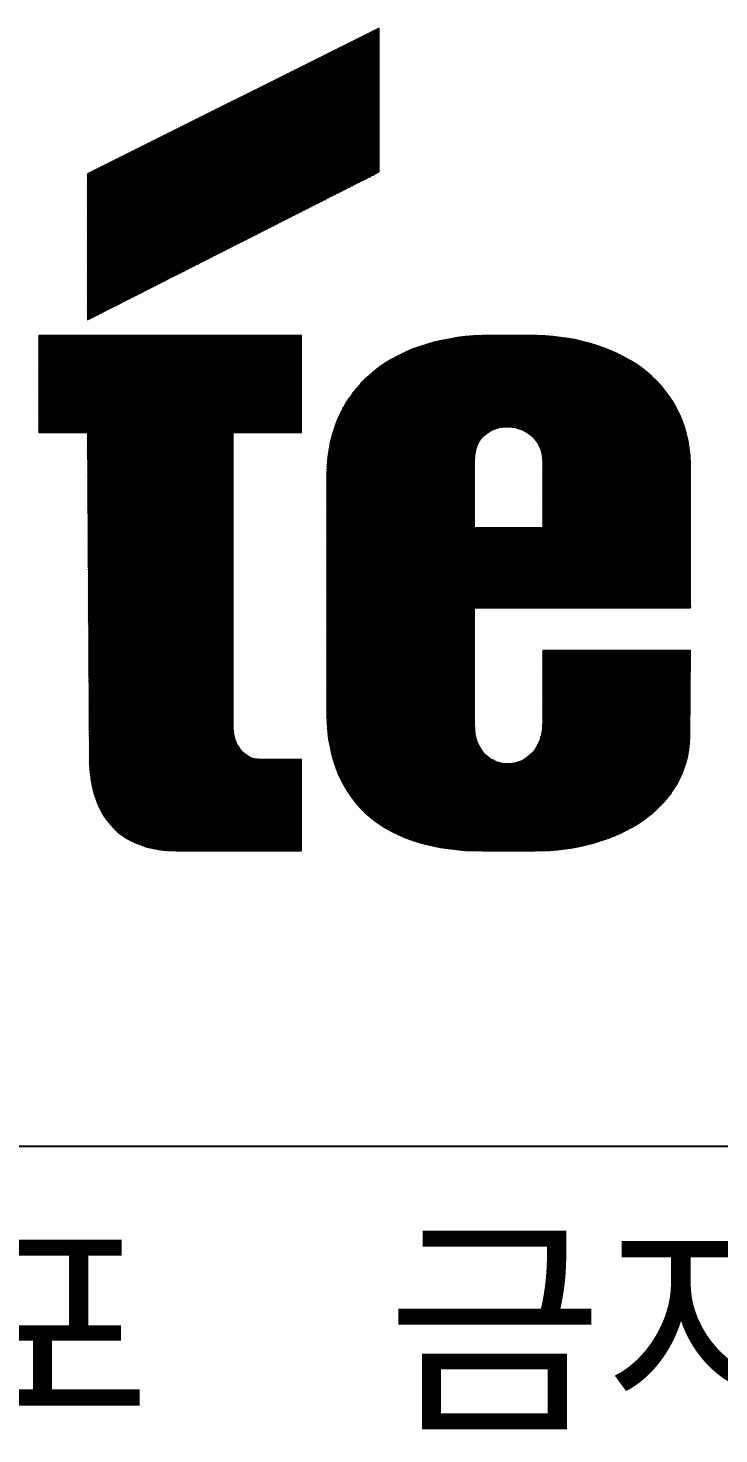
# Model space of a CAD drawing. Header units: millimetres. Extents: x 602 to 1213, y -129 to 311.
# Drawn here: x 1039.39 to 1046.6, y -119.76 to -105.08 of the extents above; entities that cross this region are included whole.
import ezdxf

# ---------------------------------------------------------------- set-up
doc = ezdxf.new("R2010")
doc.units = ezdxf.units.MM
doc.styles.add('ROMANS', font='txt', dxfattribs={"height": 0.2})

msp = doc.modelspace()

# ---------------------------------------------------------------- hatches: boundary and pattern name
h = msp.add_hatch()
h.set_pattern_fill('ANSI31', color=256, scale=0.1, style=0)
h.set_pattern_definition([(45, (534.608571, 63.55008), (-0.00883883476, 0.00883883476), [])])
h.paths.add_polyline_path([(1046.303, -109.624), (1046.298, -109.543), (1046.29, -109.465), (1046.277, -109.389), (1046.26, -109.315), (1046.241, -109.244), (1046.216, -109.174), (1046.188, -109.108), (1046.156, -109.044), (1046.122, -108.983), (1046.084, -108.925), (1046.042, -108.869), (1045.998, -108.814), (1045.95, -108.763), (1045.9, -108.715), (1045.847, -108.669), (1045.791, -108.624), (1045.733, -108.583), (1045.672, -108.545), (1045.609, -108.51), (1045.543, -108.477), (1045.475, -108.446), (1045.406, -108.417), (1045.335, -108.393), (1045.26, -108.37), (1045.186, -108.35), (1045.108, -108.332), (1045.031, -108.318), (1044.95, -108.305), (1044.869, -108.297), (1044.786, -108.29), (1044.703, -108.285), (1044.617, -108.284), (1044.213, -108.284), (1044.123, -108.285), (1044.036, -108.29), (1043.951, -108.297), (1043.867, -108.308), (1043.784, -108.322), (1043.703, -108.337), (1043.624, -108.356), (1043.546, -108.378), (1043.47, -108.403), (1043.398, -108.429), (1043.327, -108.46), (1043.257, -108.494), (1043.191, -108.528), (1043.127, -108.568), (1043.064, -108.609), (1043.006, -108.654), (1042.95, -108.702), (1042.895, -108.751), (1042.846, -108.804), (1042.798, -108.86), (1042.755, -108.918), (1042.713, -108.979), (1042.675, -109.044), (1042.642, -109.112), (1042.611, -109.181), (1042.585, -109.254), (1042.561, -109.328), (1042.542, -109.408), (1042.527, -109.489), (1042.515, -109.571), (1042.509, -109.657), (1042.505, -109.746), (1042.505, -112.245), (1042.509, -112.331), (1042.515, -112.416), (1042.525, -112.497), (1042.54, -112.576), (1042.556, -112.652), (1042.576, -112.725), (1042.599, -112.796), (1042.626, -112.864), (1042.656, -112.928), (1042.689, -112.991), (1042.725, -113.05), (1042.765, -113.108), (1042.806, -113.163), (1042.852, -113.214), (1042.9, -113.262), (1042.951, -113.308), (1043.004, -113.351), (1043.062, -113.392), (1043.122, -113.43), (1043.183, -113.465), (1043.249, -113.497), (1043.317, -113.526), (1043.386, -113.553), (1043.459, -113.578), (1043.535, -113.597), (1043.613, -113.616), (1043.694, -113.632), (1043.776, -113.644), (1043.861, -113.654), (1043.948, -113.662), (1044.039, -113.665), (1044.13, -113.667), (1044.679, -113.667), (1044.758, -113.665), (1044.837, -113.662), (1044.915, -113.655), (1044.993, -113.647), (1045.069, -113.635), (1045.143, -113.621), (1045.217, -113.604), (1045.29, -113.586), (1045.361, -113.564), (1045.429, -113.541), (1045.497, -113.515), (1045.563, -113.487), (1045.626, -113.455), (1045.687, -113.422), (1045.746, -113.388), (1045.803, -113.349), (1045.857, -113.31), (1045.908, -113.269), (1045.958, -113.226), (1046.004, -113.179), (1046.047, -113.131), (1046.087, -113.082), (1046.123, -113.029), (1046.158, -112.974), (1046.188, -112.92), (1046.214, -112.86), (1046.237, -112.801), (1046.257, -112.74), (1046.274, -112.675), (1046.285, -112.611), (1046.292, -112.543), (1046.295, -112.474), (1046.303, -111.574), (1044.76, -111.574), (1044.76, -112.326), (1044.757, -112.408), (1044.737, -112.496), (1044.705, -112.572), (1044.666, -112.631), (1044.604, -112.689), (1044.541, -112.727), (1044.477, -112.75), (1044.403, -112.761), (1044.328, -112.754), (1044.264, -112.734), (1044.201, -112.7), (1044.147, -112.652), (1044.101, -112.586), (1044.073, -112.52), (1044.052, -112.428), (1044.049, -112.346), (1044.049, -109.584), (1044.051, -109.529), (1044.069, -109.447), (1044.103, -109.379), (1044.141, -109.332), (1044.204, -109.285), (1044.258, -109.26), (1044.315, -109.245), (1044.387, -109.237), (1044.461, -109.244), (1044.521, -109.26), (1044.583, -109.288), (1044.643, -109.33), (1044.687, -109.377), (1044.722, -109.429), (1044.751, -109.505), (1044.76, -109.576), (1044.76, -110.295), (1044.049, -110.295), (1044.049, -111.128), (1046.303, -111.128)])
h.paths.add_polyline_path([(1041.53, -109.3), (1042.242, -109.3), (1042.242, -108.284), (1039.5, -108.284), (1039.5, -109.3), (1040.008, -109.3), (1040.028, -112.692), (1040.029, -112.754), (1040.033, -112.816), (1040.038, -112.873), (1040.046, -112.93), (1040.056, -112.983), (1040.067, -113.034), (1040.081, -113.083), (1040.097, -113.131), (1040.114, -113.176), (1040.133, -113.219), (1040.155, -113.26), (1040.178, -113.3), (1040.203, -113.336), (1040.229, -113.371), (1040.257, -113.404), (1040.287, -113.434), (1040.317, -113.464), (1040.35, -113.49), (1040.385, -113.515), (1040.419, -113.538), (1040.457, -113.558), (1040.495, -113.578), (1040.535, -113.594), (1040.576, -113.609), (1040.618, -113.624), (1040.661, -113.635), (1040.705, -113.644), (1040.75, -113.652), (1040.796, -113.659), (1040.844, -113.664), (1040.892, -113.665), (1040.942, -113.667), (1042.242, -113.667), (1042.242, -112.712), (1041.791, -112.71), (1041.748, -112.71), (1041.713, -112.695), (1041.687, -112.685), (1041.625, -112.637), (1041.58, -112.574), (1041.548, -112.505), (1041.533, -112.439), (1041.53, -112.388)])
h.paths.add_polyline_path([(1039.274, -112.31), (1039.276, -112.224), (1039.276, -109.646), (1039.274, -109.573), (1039.267, -109.503), (1039.256, -109.434), (1039.239, -109.365), (1039.219, -109.298), (1039.196, -109.232), (1039.168, -109.17), (1039.137, -109.107), (1039.102, -109.047), (1039.064, -108.988), (1039.023, -108.93), (1038.978, -108.875), (1038.932, -108.822), (1038.881, -108.771), (1038.829, -108.722), (1038.773, -108.675), (1038.717, -108.631), (1038.657, -108.588), (1038.596, -108.548), (1038.532, -108.512), (1038.467, -108.477), (1038.401, -108.444), (1038.333, -108.416), (1038.266, -108.388), (1038.195, -108.365), (1038.125, -108.343), (1038.054, -108.327), (1037.981, -108.312), (1037.909, -108.3), (1037.838, -108.292), (1037.765, -108.285), (1037.692, -108.284), (1037.104, -108.284), (1037.015, -108.287), (1036.927, -108.292), (1036.843, -108.3), (1036.758, -108.313), (1036.677, -108.33), (1036.598, -108.348), (1036.522, -108.371), (1036.448, -108.396), (1036.375, -108.424), (1036.304, -108.456), (1036.236, -108.49), (1036.172, -108.527), (1036.109, -108.566), (1036.048, -108.608), (1035.99, -108.651), (1035.935, -108.697), (1035.882, -108.746), (1035.834, -108.796), (1035.786, -108.849), (1035.744, -108.903), (1035.704, -108.96), (1035.666, -109.017), (1035.633, -109.077), (1035.601, -109.136), (1035.573, -109.199), (1035.548, -109.264), (1035.529, -109.328), (1035.51, -109.393), (1035.497, -109.46), (1035.487, -109.528), (1035.481, -109.596), (1035.477, -109.665), (1037.001, -109.543), (1037.004, -109.491), (1037.023, -109.429), (1037.052, -109.375), (1037.11, -109.312), (1037.183, -109.273), (1037.255, -109.249), (1037.307, -109.241), (1037.368, -109.238), (1037.448, -109.246), (1037.487, -109.259), (1037.526, -109.271), (1037.603, -109.312), (1037.66, -109.373), (1037.692, -109.427), (1037.71, -109.495), (1037.712, -109.543), (1037.712, -112.388), (1037.71, -112.452), (1037.691, -112.548), (1037.66, -112.616), (1037.615, -112.682), (1037.561, -112.733), (1037.504, -112.767), (1037.441, -112.79), (1037.357, -112.802), (1037.273, -112.79), (1037.217, -112.769), (1037.154, -112.734), (1037.098, -112.682), (1037.052, -112.614), (1037.024, -112.547), (1037.004, -112.458), (1037.001, -112.388), (1037.001, -109.543), (1035.477, -109.665), (1035.477, -112.285), (1035.481, -112.369), (1035.489, -112.452), (1035.502, -112.531), (1035.519, -112.607), (1035.542, -112.682), (1035.568, -112.753), (1035.6, -112.821), (1035.634, -112.887), (1035.674, -112.951), (1035.715, -113.011), (1035.762, -113.069), (1035.81, -113.125), (1035.861, -113.178), (1035.915, -113.227), (1035.973, -113.275), (1036.031, -113.32), (1036.092, -113.361), (1036.155, -113.401), (1036.22, -113.437), (1036.286, -113.47), (1036.352, -113.502), (1036.42, -113.531), (1036.489, -113.556), (1036.558, -113.579), (1036.628, -113.601), (1036.697, -113.617), (1036.767, -113.632), (1036.834, -113.645), (1036.904, -113.655), (1036.972, -113.662), (1037.038, -113.665), (1037.104, -113.667), (1037.59, -113.667), (1037.677, -113.664), (1037.765, -113.657), (1037.849, -113.649), (1037.934, -113.637), (1038.016, -113.624), (1038.095, -113.606), (1038.175, -113.586), (1038.251, -113.564), (1038.327, -113.538), (1038.4, -113.51), (1038.471, -113.48), (1038.538, -113.445), (1038.605, -113.411), (1038.667, -113.371), (1038.729, -113.33), (1038.788, -113.285), (1038.843, -113.239), (1038.895, -113.189), (1038.945, -113.136), (1038.993, -113.082), (1039.036, -113.026), (1039.076, -112.964), (1039.114, -112.902), (1039.147, -112.837), (1039.176, -112.769), (1039.203, -112.7), (1039.224, -112.627), (1039.243, -112.551), (1039.257, -112.474), (1039.267, -112.393)])
h.paths.add_polyline_path([(1034.99, -111.209), (1034.988, -111.156), (1034.983, -111.107), (1034.977, -111.057), (1034.965, -111.009), (1034.95, -110.963), (1034.934, -110.918), (1034.914, -110.877), (1034.892, -110.836), (1034.866, -110.796), (1034.839, -110.758), (1034.808, -110.722), (1034.777, -110.687), (1034.742, -110.654), (1034.706, -110.622), (1034.666, -110.593), (1034.625, -110.565), (1034.582, -110.538), (1034.537, -110.512), (1034.491, -110.488), (1034.443, -110.465), (1034.393, -110.446), (1034.342, -110.426), (1034.291, -110.409), (1034.236, -110.393), (1034.182, -110.378), (1034.125, -110.365), (1034.069, -110.353), (1034.011, -110.341), (1033.952, -110.333), (1033.892, -110.326), (1033.833, -110.32), (1033.772, -110.315), (1033.833, -110.31), (1033.892, -110.302), (1033.952, -110.292), (1034.011, -110.279), (1034.069, -110.262), (1034.125, -110.244), (1034.182, -110.222), (1034.236, -110.199), (1034.291, -110.174), (1034.342, -110.146), (1034.393, -110.117), (1034.443, -110.085), (1034.491, -110.05), (1034.537, -110.014), (1034.582, -109.976), (1034.625, -109.936), (1034.666, -109.895), (1034.706, -109.852), (1034.742, -109.809), (1034.777, -109.763), (1034.808, -109.715), (1034.839, -109.665), (1034.866, -109.616), (1034.892, -109.565), (1034.914, -109.512), (1034.934, -109.459), (1034.95, -109.403), (1034.965, -109.348), (1034.977, -109.292), (1034.983, -109.234), (1034.988, -109.176), (1034.99, -109.117), (1034.99, -108.67), (1034.988, -108.601), (1034.983, -108.535), (1034.975, -108.469), (1034.963, -108.406), (1034.949, -108.345), (1034.929, -108.284), (1034.907, -108.226), (1034.882, -108.168), (1034.854, -108.113), (1034.823, -108.06), (1034.788, -108.011), (1034.75, -107.961), (1034.709, -107.913), (1034.664, -107.869), (1034.618, -107.826), (1034.567, -107.786), (1034.514, -107.746), (1034.458, -107.71), (1034.398, -107.677), (1034.335, -107.644), (1034.271, -107.614), (1034.203, -107.588), (1034.132, -107.563), (1034.058, -107.54), (1033.98, -107.52), (1033.901, -107.502), (1033.818, -107.487), (1033.734, -107.475), (1033.646, -107.465), (1033.555, -107.457), (1033.461, -107.454), (1033.365, -107.452), (1031.071, -107.452), (1031.071, -113.667), (1032.635, -113.667), (1032.635, -108.325), (1032.96, -108.325), (1033.055, -108.332), (1033.164, -108.375), (1033.26, -108.451), (1033.316, -108.523), (1033.35, -108.576), (1033.38, -108.636), (1033.405, -108.698), (1033.428, -108.765), (1033.444, -108.832), (1033.458, -108.905), (1033.468, -108.978), (1033.473, -109.052), (1033.474, -109.127), (1033.473, -109.203), (1033.466, -109.277), (1033.454, -109.35), (1033.439, -109.421), (1033.421, -109.49), (1033.398, -109.556), (1033.372, -109.619), (1033.342, -109.679), (1033.307, -109.731), (1033.249, -109.807), (1033.162, -109.876), (1033.052, -109.922), (1032.96, -109.93), (1032.635, -109.93), (1032.635, -110.824), (1033.02, -110.824), (1033.059, -110.824), (1033.096, -110.834), (1033.145, -110.847), (1033.216, -110.888), (1033.248, -110.917), (1033.273, -110.938), (1033.302, -110.973), (1033.323, -110.998), (1033.349, -111.037), (1033.37, -111.07), (1033.388, -111.11), (1033.4, -111.135), (1033.41, -111.161), (1033.429, -111.208), (1033.436, -111.241), (1033.445, -111.269), (1033.454, -111.321), (1033.459, -111.348), (1033.466, -111.401), (1033.466, -111.427), (1033.468, -111.452), (1033.468, -113.667), (1034.99, -113.667)])

# ---------------------------------------------------------------- linework, layer by layer
at = {"color": 1, "lineweight": 0}
for p, q in [((1043.054, -105.075), (1040.008, -106.598)), ((1043.054, -106.578), (1043.054, -105.075)), ((1040.008, -108.122), (1043.054, -106.578)), ((1040.008, -106.598), (1040.008, -108.122)), ((1040.008, -106.598), (1040.008, -106.598))]:
    msp.add_line(p, q, dxfattribs=at)
at = {"color": 1}
for p, q in [((1040.008, -108.105), (1043.022, -105.092)), ((1040.011, -108.12), (1043.054, -105.077)), ((1040.047, -108.102), (1043.054, -105.095)), ((1040.008, -108.088), (1042.986, -105.109)), ((1040.008, -108.07), (1042.951, -105.127)), ((1040.008, -108.052), (1042.916, -105.145)), ((1040.008, -108.035), (1042.88, -105.162)), ((1040.008, -108.017), (1042.845, -105.18)), ((1040.008, -107.999), (1042.81, -105.198)), ((1040.008, -107.982), (1042.774, -105.215)), ((1040.008, -107.964), (1042.739, -105.233)), ((1040.008, -107.946), (1042.704, -105.251)), ((1040.082, -108.084), (1043.054, -105.112)), ((1040.118, -108.066), (1043.054, -105.13)), ((1040.154, -108.047), (1043.054, -105.148)), ((1040.19, -108.029), (1043.054, -105.165)), ((1040.226, -108.011), (1043.054, -105.183)), ((1040.262, -107.993), (1043.054, -105.201)), ((1040.298, -107.975), (1043.054, -105.218)), ((1040.333, -107.957), (1043.054, -105.236)), ((1040.369, -107.938), (1043.054, -105.254)), ((1040.008, -107.929), (1042.668, -105.268)), ((1040.008, -107.911), (1042.633, -105.286)), ((1040.008, -107.893), (1042.598, -105.304)), ((1040.008, -107.876), (1042.562, -105.321)), ((1040.008, -107.858), (1042.527, -105.339)), ((1040.008, -107.84), (1042.492, -105.357)), ((1040.008, -107.823), (1042.456, -105.374)), ((1040.008, -107.805), (1042.421, -105.392)), ((1040.405, -107.92), (1043.054, -105.271)), ((1040.441, -107.902), (1043.054, -105.289)), ((1040.477, -107.884), (1043.054, -105.307)), ((1040.513, -107.866), (1043.054, -105.324)), ((1040.548, -107.848), (1043.054, -105.342)), ((1040.584, -107.829), (1043.054, -105.36)), ((1040.62, -107.811), (1043.054, -105.377)), ((1040.656, -107.793), (1043.054, -105.395)), ((1040.008, -107.787), (1042.386, -105.41)), ((1040.008, -107.77), (1042.35, -105.427)), ((1040.008, -107.752), (1042.315, -105.445)), ((1040.008, -107.734), (1042.279, -105.463)), ((1040.008, -107.717), (1042.244, -105.48)), ((1040.008, -107.699), (1042.209, -105.498)), ((1040.008, -107.681), (1042.173, -105.515)), ((1040.008, -107.663), (1042.138, -105.533)), ((1040.692, -107.775), (1043.054, -105.413)), ((1040.728, -107.757), (1043.054, -105.431)), ((1040.763, -107.739), (1043.054, -105.448)), ((1040.799, -107.721), (1043.054, -105.466)), ((1040.835, -107.702), (1043.054, -105.484)), ((1040.871, -107.684), (1043.054, -105.501)), ((1040.907, -107.666), (1043.054, -105.519)), ((1040.943, -107.648), (1043.054, -105.537)), ((1040.008, -107.646), (1042.103, -105.551)), ((1040.008, -107.628), (1042.067, -105.568)), ((1040.008, -107.61), (1042.032, -105.586)), ((1040.008, -107.593), (1041.997, -105.604)), ((1040.008, -107.575), (1041.961, -105.621)), ((1040.008, -107.557), (1041.926, -105.639)), ((1040.008, -107.54), (1041.891, -105.657)), ((1040.008, -107.522), (1041.855, -105.674)), ((1040.008, -107.504), (1041.82, -105.692)), ((1040.979, -107.63), (1043.054, -105.554)), ((1041.014, -107.612), (1043.054, -105.572)), ((1041.05, -107.593), (1043.054, -105.59)), ((1041.086, -107.575), (1043.054, -105.607)), ((1041.122, -107.557), (1043.054, -105.625)), ((1041.158, -107.539), (1043.054, -105.643)), ((1041.194, -107.521), (1043.054, -105.66)), ((1041.229, -107.503), (1043.054, -105.678)), ((1041.265, -107.484), (1043.054, -105.696)), ((1040.008, -107.487), (1041.785, -105.71)), ((1040.008, -107.469), (1041.749, -105.727)), ((1040.008, -107.451), (1041.714, -105.745)), ((1040.008, -107.434), (1041.679, -105.763)), ((1040.008, -107.416), (1041.643, -105.78)), ((1040.008, -107.398), (1041.608, -105.798)), ((1040.008, -107.381), (1041.573, -105.816)), ((1040.008, -107.363), (1041.537, -105.833)), ((1041.301, -107.466), (1043.054, -105.713)), ((1041.337, -107.448), (1043.054, -105.731)), ((1041.373, -107.43), (1043.054, -105.749)), ((1041.409, -107.412), (1043.054, -105.766)), ((1041.444, -107.394), (1043.054, -105.784)), ((1041.48, -107.375), (1043.054, -105.802)), ((1041.516, -107.357), (1043.054, -105.819)), ((1041.552, -107.339), (1043.054, -105.837)), ((1040.008, -107.345), (1041.502, -105.851)), ((1040.008, -107.328), (1041.467, -105.869)), ((1040.008, -107.31), (1041.431, -105.886)), ((1040.008, -107.292), (1041.396, -105.904)), ((1040.008, -107.275), (1041.361, -105.922)), ((1040.008, -107.257), (1041.325, -105.939)), ((1040.008, -107.239), (1041.29, -105.957)), ((1040.008, -107.222), (1041.255, -105.975)), ((1041.588, -107.321), (1043.054, -105.855)), ((1041.624, -107.303), (1043.054, -105.872)), ((1041.66, -107.285), (1043.054, -105.89)), ((1041.695, -107.266), (1043.054, -105.908)), ((1041.731, -107.248), (1043.054, -105.926)), ((1041.767, -107.23), (1043.054, -105.943)), ((1041.803, -107.212), (1043.054, -105.961)), ((1041.839, -107.194), (1043.054, -105.979)), ((1040.008, -107.204), (1041.219, -105.992)), ((1040.008, -107.186), (1041.184, -106.01)), ((1040.008, -107.169), (1041.149, -106.028)), ((1040.008, -107.151), (1041.113, -106.045)), ((1040.008, -107.133), (1041.078, -106.063)), ((1040.008, -107.115), (1041.043, -106.081)), ((1040.008, -107.098), (1041.007, -106.098)), ((1040.008, -107.08), (1040.972, -106.116)), ((1040.008, -107.062), (1040.937, -106.134)), ((1041.875, -107.176), (1043.054, -105.996)), ((1041.91, -107.157), (1043.054, -106.014)), ((1041.946, -107.139), (1043.054, -106.032)), ((1041.982, -107.121), (1043.054, -106.049)), ((1042.018, -107.103), (1043.054, -106.067)), ((1042.054, -107.085), (1043.054, -106.085)), ((1042.09, -107.067), (1043.054, -106.102)), ((1042.125, -107.048), (1043.054, -106.12)), ((1040.008, -107.045), (1040.901, -106.151)), ((1040.008, -107.027), (1040.866, -106.169)), ((1040.008, -107.009), (1040.831, -106.187)), ((1040.008, -106.992), (1040.795, -106.204)), ((1040.008, -106.974), (1040.76, -106.222)), ((1040.008, -106.956), (1040.725, -106.239)), ((1040.008, -106.939), (1040.689, -106.257)), ((1040.008, -106.921), (1040.654, -106.275)), ((1042.161, -107.03), (1043.054, -106.138)), ((1042.197, -107.012), (1043.054, -106.155)), ((1042.233, -106.994), (1043.054, -106.173)), ((1042.269, -106.976), (1043.054, -106.191)), ((1042.305, -106.958), (1043.054, -106.208)), ((1042.34, -106.939), (1043.054, -106.226)), ((1042.376, -106.921), (1043.054, -106.244)), ((1042.412, -106.903), (1043.054, -106.261)), ((1042.448, -106.885), (1043.054, -106.279)), ((1040.008, -106.903), (1040.619, -106.292)), ((1040.008, -106.886), (1040.583, -106.31)), ((1040.008, -106.868), (1040.548, -106.328)), ((1040.008, -106.85), (1040.513, -106.345)), ((1040.008, -106.833), (1040.477, -106.363)), ((1040.008, -106.815), (1040.442, -106.381)), ((1040.008, -106.797), (1040.407, -106.398)), ((1040.008, -106.78), (1040.371, -106.416)), ((1042.484, -106.867), (1043.054, -106.297)), ((1042.52, -106.849), (1043.054, -106.314)), ((1042.556, -106.83), (1043.054, -106.332)), ((1042.591, -106.812), (1043.054, -106.35)), ((1042.627, -106.794), (1043.054, -106.367)), ((1042.663, -106.776), (1043.054, -106.385)), ((1042.699, -106.758), (1043.054, -106.403)), ((1042.735, -106.74), (1043.054, -106.42)), ((1040.008, -106.762), (1040.336, -106.434)), ((1040.008, -106.744), (1040.301, -106.451)), ((1040.008, -106.727), (1040.265, -106.469)), ((1040.008, -106.709), (1040.23, -106.487)), ((1040.008, -106.691), (1040.195, -106.504)), ((1040.008, -106.674), (1040.159, -106.522)), ((1040.008, -106.656), (1040.124, -106.54)), ((1040.008, -106.638), (1040.089, -106.557)), ((1040.008, -106.621), (1040.053, -106.575)), ((1042.771, -106.722), (1043.054, -106.438)), ((1042.806, -106.703), (1043.054, -106.456)), ((1042.842, -106.685), (1043.054, -106.474)), ((1042.878, -106.667), (1043.054, -106.491)), ((1042.914, -106.649), (1043.054, -106.509)), ((1042.95, -106.631), (1043.054, -106.527)), ((1042.986, -106.613), (1043.054, -106.544)), ((1043.021, -106.594), (1043.054, -106.562)), ((1040.008, -106.603), (1040.018, -106.593))]:
    msp.add_line(p, q, dxfattribs=at)
at = {"color": 154, "lineweight": 0}
for p, q in [((1039.5, -108.284), (1039.5, -109.3)), ((1042.242, -108.284), (1039.5, -108.284)), ((1039.5, -108.284), (1039.5, -108.284)), ((1042.242, -109.3), (1042.242, -108.284)), ((1043.703, -108.337), (1043.624, -108.356)), ((1043.784, -108.322), (1043.703, -108.337)), ((1043.867, -108.308), (1043.784, -108.322)), ((1043.951, -108.297), (1043.867, -108.308)), ((1044.036, -108.29), (1043.951, -108.297)), ((1044.123, -108.285), (1044.036, -108.29)), ((1044.213, -108.284), (1044.123, -108.285)), ((1044.617, -108.284), (1044.213, -108.284)), ((1044.703, -108.285), (1044.617, -108.284)), ((1044.786, -108.29), (1044.703, -108.285)), ((1044.869, -108.297), (1044.786, -108.29)), ((1044.95, -108.305), (1044.869, -108.297)), ((1045.031, -108.318), (1044.95, -108.305)), ((1045.108, -108.332), (1045.031, -108.318)), ((1045.186, -108.35), (1045.108, -108.332)), ((1043.327, -108.46), (1043.257, -108.494)), ((1043.398, -108.429), (1043.327, -108.46)), ((1043.47, -108.403), (1043.398, -108.429)), ((1043.546, -108.378), (1043.47, -108.403)), ((1043.624, -108.356), (1043.546, -108.378)), ((1045.26, -108.37), (1045.186, -108.35)), ((1045.335, -108.393), (1045.26, -108.37)), ((1045.406, -108.417), (1045.335, -108.393)), ((1045.475, -108.446), (1045.406, -108.417)), ((1045.543, -108.477), (1045.475, -108.446)), ((1045.609, -108.51), (1045.543, -108.477)), ((1043.064, -108.609), (1043.006, -108.654)), ((1043.127, -108.568), (1043.064, -108.609)), ((1043.191, -108.528), (1043.127, -108.568)), ((1043.257, -108.494), (1043.191, -108.528)), ((1045.672, -108.545), (1045.609, -108.51)), ((1045.733, -108.583), (1045.672, -108.545)), ((1045.791, -108.624), (1045.733, -108.583)), ((1045.847, -108.669), (1045.791, -108.624)), ((1042.895, -108.751), (1042.846, -108.804)), ((1042.95, -108.702), (1042.895, -108.751)), ((1043.006, -108.654), (1042.95, -108.702)), ((1045.9, -108.715), (1045.847, -108.669)), ((1045.95, -108.763), (1045.9, -108.715)), ((1045.998, -108.814), (1045.95, -108.763)), ((1042.755, -108.918), (1042.713, -108.979)), ((1042.798, -108.86), (1042.755, -108.918)), ((1042.846, -108.804), (1042.798, -108.86)), ((1046.042, -108.869), (1045.998, -108.814)), ((1046.084, -108.925), (1046.042, -108.869)), ((1046.122, -108.983), (1046.084, -108.925)), ((1042.675, -109.044), (1042.642, -109.112)), ((1042.713, -108.979), (1042.675, -109.044)), ((1046.156, -109.044), (1046.122, -108.983)), ((1046.188, -109.108), (1046.156, -109.044)), ((1042.611, -109.181), (1042.585, -109.254)), ((1042.642, -109.112), (1042.611, -109.181)), ((1046.216, -109.174), (1046.188, -109.108)), ((1046.241, -109.244), (1046.216, -109.174)), ((1039.5, -109.3), (1040.008, -109.3)), ((1040.008, -109.3), (1040.028, -112.692)), ((1041.53, -112.388), (1041.53, -109.3)), ((1041.53, -109.3), (1042.242, -109.3)), ((1042.561, -109.328), (1042.542, -109.408)), ((1042.585, -109.254), (1042.561, -109.328)), ((1044.113, -109.366), (1044.135, -109.34)), ((1044.135, -109.34), (1044.16, -109.318)), ((1044.16, -109.318), (1044.186, -109.298)), ((1044.186, -109.298), (1044.214, -109.28)), ((1044.214, -109.28), (1044.242, -109.267)), ((1044.242, -109.267), (1044.274, -109.255)), ((1044.274, -109.255), (1044.305, -109.247)), ((1044.305, -109.247), (1044.338, -109.242)), ((1044.338, -109.242), (1044.371, -109.239)), ((1044.371, -109.239), (1044.404, -109.239)), ((1044.404, -109.239), (1044.439, -109.242)), ((1044.439, -109.242), (1044.472, -109.247)), ((1044.472, -109.247), (1044.503, -109.255)), ((1044.503, -109.255), (1044.537, -109.267)), ((1044.537, -109.267), (1044.566, -109.28)), ((1044.566, -109.28), (1044.596, -109.297)), ((1044.596, -109.297), (1044.624, -109.317)), ((1044.624, -109.317), (1044.651, -109.338)), ((1044.651, -109.338), (1044.674, -109.363)), ((1044.674, -109.363), (1044.695, -109.389)), ((1046.26, -109.315), (1046.241, -109.244)), ((1046.277, -109.389), (1046.26, -109.315)), ((1042.527, -109.489), (1042.515, -109.571)), ((1042.542, -109.408), (1042.527, -109.489)), ((1044.051, -109.54), (1044.057, -109.5)), ((1044.057, -109.5), (1044.065, -109.462)), ((1044.065, -109.462), (1044.079, -109.427)), ((1044.079, -109.427), (1044.095, -109.394)), ((1044.095, -109.394), (1044.113, -109.366)), ((1044.695, -109.389), (1044.715, -109.419)), ((1044.715, -109.419), (1044.73, -109.451)), ((1044.73, -109.451), (1044.743, -109.485)), ((1044.743, -109.485), (1044.753, -109.523)), ((1046.29, -109.465), (1046.277, -109.389)), ((1046.298, -109.543), (1046.29, -109.465)), ((1042.509, -109.657), (1042.505, -109.746)), ((1042.515, -109.571), (1042.509, -109.657)), ((1044.049, -109.584), (1044.051, -109.54)), ((1044.049, -112.346), (1044.049, -109.584)), ((1044.753, -109.523), (1044.758, -109.563)), ((1044.758, -109.563), (1044.76, -109.604)), ((1044.76, -109.604), (1044.76, -110.295)), ((1046.303, -109.624), (1046.298, -109.543)), ((1046.303, -111.128), (1046.303, -109.624)), ((1042.505, -109.746), (1042.505, -112.245)), ((1042.505, -109.746), (1042.505, -109.746)), ((1044.76, -110.295), (1044.049, -110.295)), ((1044.049, -110.295), (1044.049, -111.128)), ((1044.049, -111.128), (1046.303, -111.128)), ((1046.303, -111.574), (1044.76, -111.574)), ((1044.76, -111.574), (1044.76, -112.326)), ((1046.295, -112.474), (1046.303, -111.574)), ((1042.505, -112.245), (1042.509, -112.331)), ((1041.532, -112.417), (1041.53, -112.388)), ((1041.535, -112.449), (1041.532, -112.417)), ((1041.542, -112.478), (1041.535, -112.449)), ((1042.509, -112.331), (1042.515, -112.416)), ((1042.515, -112.416), (1042.525, -112.497)), ((1044.051, -112.397), (1044.049, -112.346)), ((1044.056, -112.445), (1044.051, -112.397)), ((1044.065, -112.488), (1044.056, -112.445)), ((1044.753, -112.426), (1044.743, -112.47)), ((1044.758, -112.378), (1044.753, -112.426)), ((1044.76, -112.326), (1044.758, -112.378)), ((1041.55, -112.507), (1041.542, -112.478)), ((1041.561, -112.535), (1041.55, -112.507)), ((1041.575, -112.563), (1041.561, -112.535)), ((1041.59, -112.588), (1041.575, -112.563)), ((1041.606, -112.611), (1041.59, -112.588)), ((1042.525, -112.497), (1042.54, -112.576)), ((1042.54, -112.576), (1042.556, -112.652)), ((1044.077, -112.53), (1044.065, -112.488)), ((1044.094, -112.568), (1044.077, -112.53)), ((1044.112, -112.601), (1044.094, -112.568)), ((1044.695, -112.586), (1044.674, -112.619)), ((1044.713, -112.551), (1044.695, -112.586)), ((1044.73, -112.513), (1044.713, -112.551)), ((1044.743, -112.47), (1044.73, -112.513)), ((1046.285, -112.611), (1046.292, -112.543)), ((1046.292, -112.543), (1046.295, -112.474)), ((1040.028, -112.692), (1040.029, -112.754)), ((1041.624, -112.632), (1041.606, -112.611)), ((1041.644, -112.652), (1041.624, -112.632)), ((1041.666, -112.669), (1041.644, -112.652)), ((1041.689, -112.683), (1041.666, -112.669)), ((1041.7, -112.69), (1041.689, -112.683)), ((1041.713, -112.695), (1041.7, -112.69)), ((1041.725, -112.7), (1041.713, -112.695)), ((1041.738, -112.703), (1041.725, -112.7)), ((1041.752, -112.707), (1041.738, -112.703)), ((1041.765, -112.708), (1041.752, -112.707)), ((1041.778, -112.71), (1041.765, -112.708)), ((1041.791, -112.71), (1041.778, -112.71)), ((1042.242, -112.712), (1041.791, -112.71)), ((1042.242, -113.667), (1042.242, -112.712)), ((1042.556, -112.652), (1042.576, -112.725)), ((1042.576, -112.725), (1042.599, -112.796)), ((1044.133, -112.632), (1044.112, -112.601)), ((1044.156, -112.66), (1044.133, -112.632)), ((1044.183, -112.683), (1044.156, -112.66)), ((1044.211, -112.705), (1044.183, -112.683)), ((1044.241, -112.721), (1044.211, -112.705)), ((1044.27, -112.736), (1044.241, -112.721)), ((1044.303, -112.746), (1044.27, -112.736)), ((1044.502, -112.741), (1044.469, -112.751)), ((1044.535, -112.73), (1044.502, -112.741)), ((1044.565, -112.713), (1044.535, -112.73)), ((1044.594, -112.695), (1044.565, -112.713)), ((1044.622, -112.672), (1044.594, -112.695)), ((1044.649, -112.647), (1044.622, -112.672)), ((1044.674, -112.619), (1044.649, -112.647)), ((1046.237, -112.801), (1046.257, -112.74)), ((1046.257, -112.74), (1046.274, -112.675)), ((1046.274, -112.675), (1046.285, -112.611)), ((1040.029, -112.754), (1040.033, -112.816)), ((1040.033, -112.816), (1040.038, -112.873)), ((1040.038, -112.873), (1040.046, -112.93)), ((1042.599, -112.796), (1042.626, -112.864)), ((1042.626, -112.864), (1042.656, -112.928)), ((1044.337, -112.754), (1044.303, -112.746)), ((1044.37, -112.758), (1044.337, -112.754)), ((1044.403, -112.759), (1044.37, -112.758)), ((1044.436, -112.756), (1044.403, -112.759)), ((1044.469, -112.751), (1044.436, -112.756)), ((1046.188, -112.92), (1046.214, -112.86)), ((1046.214, -112.86), (1046.237, -112.801)), ((1040.046, -112.93), (1040.056, -112.983)), ((1040.056, -112.983), (1040.067, -113.034)), ((1040.067, -113.034), (1040.081, -113.083)), ((1042.656, -112.928), (1042.689, -112.991)), ((1042.689, -112.991), (1042.725, -113.05)), ((1046.087, -113.082), (1046.123, -113.029)), ((1046.123, -113.029), (1046.158, -112.974)), ((1046.158, -112.974), (1046.188, -112.92)), ((1040.081, -113.083), (1040.097, -113.131)), ((1040.097, -113.131), (1040.114, -113.176)), ((1040.114, -113.176), (1040.133, -113.219)), ((1042.725, -113.05), (1042.765, -113.108)), ((1042.765, -113.108), (1042.806, -113.163)), ((1042.806, -113.163), (1042.852, -113.214)), ((1045.958, -113.226), (1046.004, -113.179)), ((1046.004, -113.179), (1046.047, -113.131)), ((1046.047, -113.131), (1046.087, -113.082)), ((1040.133, -113.219), (1040.155, -113.26)), ((1040.155, -113.26), (1040.178, -113.3)), ((1040.178, -113.3), (1040.203, -113.336)), ((1042.852, -113.214), (1042.9, -113.262)), ((1042.9, -113.262), (1042.951, -113.308)), ((1042.951, -113.308), (1043.004, -113.351)), ((1045.803, -113.349), (1045.857, -113.31)), ((1045.857, -113.31), (1045.908, -113.269)), ((1045.908, -113.269), (1045.958, -113.226)), ((1040.203, -113.336), (1040.229, -113.371)), ((1040.229, -113.371), (1040.257, -113.404)), ((1040.257, -113.404), (1040.287, -113.434)), ((1040.287, -113.434), (1040.317, -113.464)), ((1040.317, -113.464), (1040.35, -113.49)), ((1043.004, -113.351), (1043.062, -113.392)), ((1043.062, -113.392), (1043.122, -113.43)), ((1043.122, -113.43), (1043.183, -113.465)), ((1043.183, -113.465), (1043.249, -113.497)), ((1045.563, -113.487), (1045.626, -113.455)), ((1045.626, -113.455), (1045.687, -113.422)), ((1045.687, -113.422), (1045.746, -113.388)), ((1045.746, -113.388), (1045.803, -113.349)), ((1040.35, -113.49), (1040.385, -113.515)), ((1040.385, -113.515), (1040.419, -113.538)), ((1040.419, -113.538), (1040.457, -113.558)), ((1040.457, -113.558), (1040.495, -113.578)), ((1040.495, -113.578), (1040.535, -113.594)), ((1040.535, -113.594), (1040.576, -113.609)), ((1040.576, -113.609), (1040.618, -113.624)), ((1043.249, -113.497), (1043.317, -113.526)), ((1043.317, -113.526), (1043.386, -113.553)), ((1043.386, -113.553), (1043.459, -113.578)), ((1043.459, -113.578), (1043.535, -113.597)), ((1043.535, -113.597), (1043.613, -113.616)), ((1043.613, -113.616), (1043.694, -113.632)), ((1045.069, -113.635), (1045.143, -113.621)), ((1045.143, -113.621), (1045.217, -113.604)), ((1045.217, -113.604), (1045.29, -113.586)), ((1045.29, -113.586), (1045.361, -113.564)), ((1045.361, -113.564), (1045.429, -113.541)), ((1045.429, -113.541), (1045.497, -113.515)), ((1045.497, -113.515), (1045.563, -113.487)), ((1040.618, -113.624), (1040.661, -113.635)), ((1040.661, -113.635), (1040.705, -113.644)), ((1040.705, -113.644), (1040.75, -113.652)), ((1040.75, -113.652), (1040.796, -113.659)), ((1040.796, -113.659), (1040.844, -113.664)), ((1040.844, -113.664), (1040.892, -113.665)), ((1040.892, -113.665), (1040.942, -113.667)), ((1040.942, -113.667), (1042.242, -113.667)), ((1043.694, -113.632), (1043.776, -113.644)), ((1043.776, -113.644), (1043.861, -113.654)), ((1043.861, -113.654), (1043.948, -113.662)), ((1043.948, -113.662), (1044.039, -113.665)), ((1044.039, -113.665), (1044.13, -113.667)), ((1044.13, -113.667), (1044.679, -113.667)), ((1044.679, -113.667), (1044.758, -113.665)), ((1044.758, -113.665), (1044.837, -113.662)), ((1044.837, -113.662), (1044.915, -113.655)), ((1044.915, -113.655), (1044.993, -113.647)), ((1044.993, -113.647), (1045.069, -113.635))]:
    msp.add_line(p, q, dxfattribs=at)
at = {"color": 5, "linetype": 'Continuous'}
msp.add_line((615.109, -116.75), (1148.509, -116.75), dxfattribs=at)

# ---------------------------------------------------------------- texts
at = {"color": 6, "insert": (978.509, -118.75), "char_height": 1.8, "attachment_point": 4, "style": 'ROMANS'}
msp.add_mtext('{\\fﾱﾼﾸﾲￃﾼ|b0|i0|c129|p49;본\u3000도면은\u3000당사\u3000재산으로서\u3000허가없이\u3000무단복사／배포\u3000금지함． }', dxfattribs=at)

doc.saveas('drawing.dxf')
